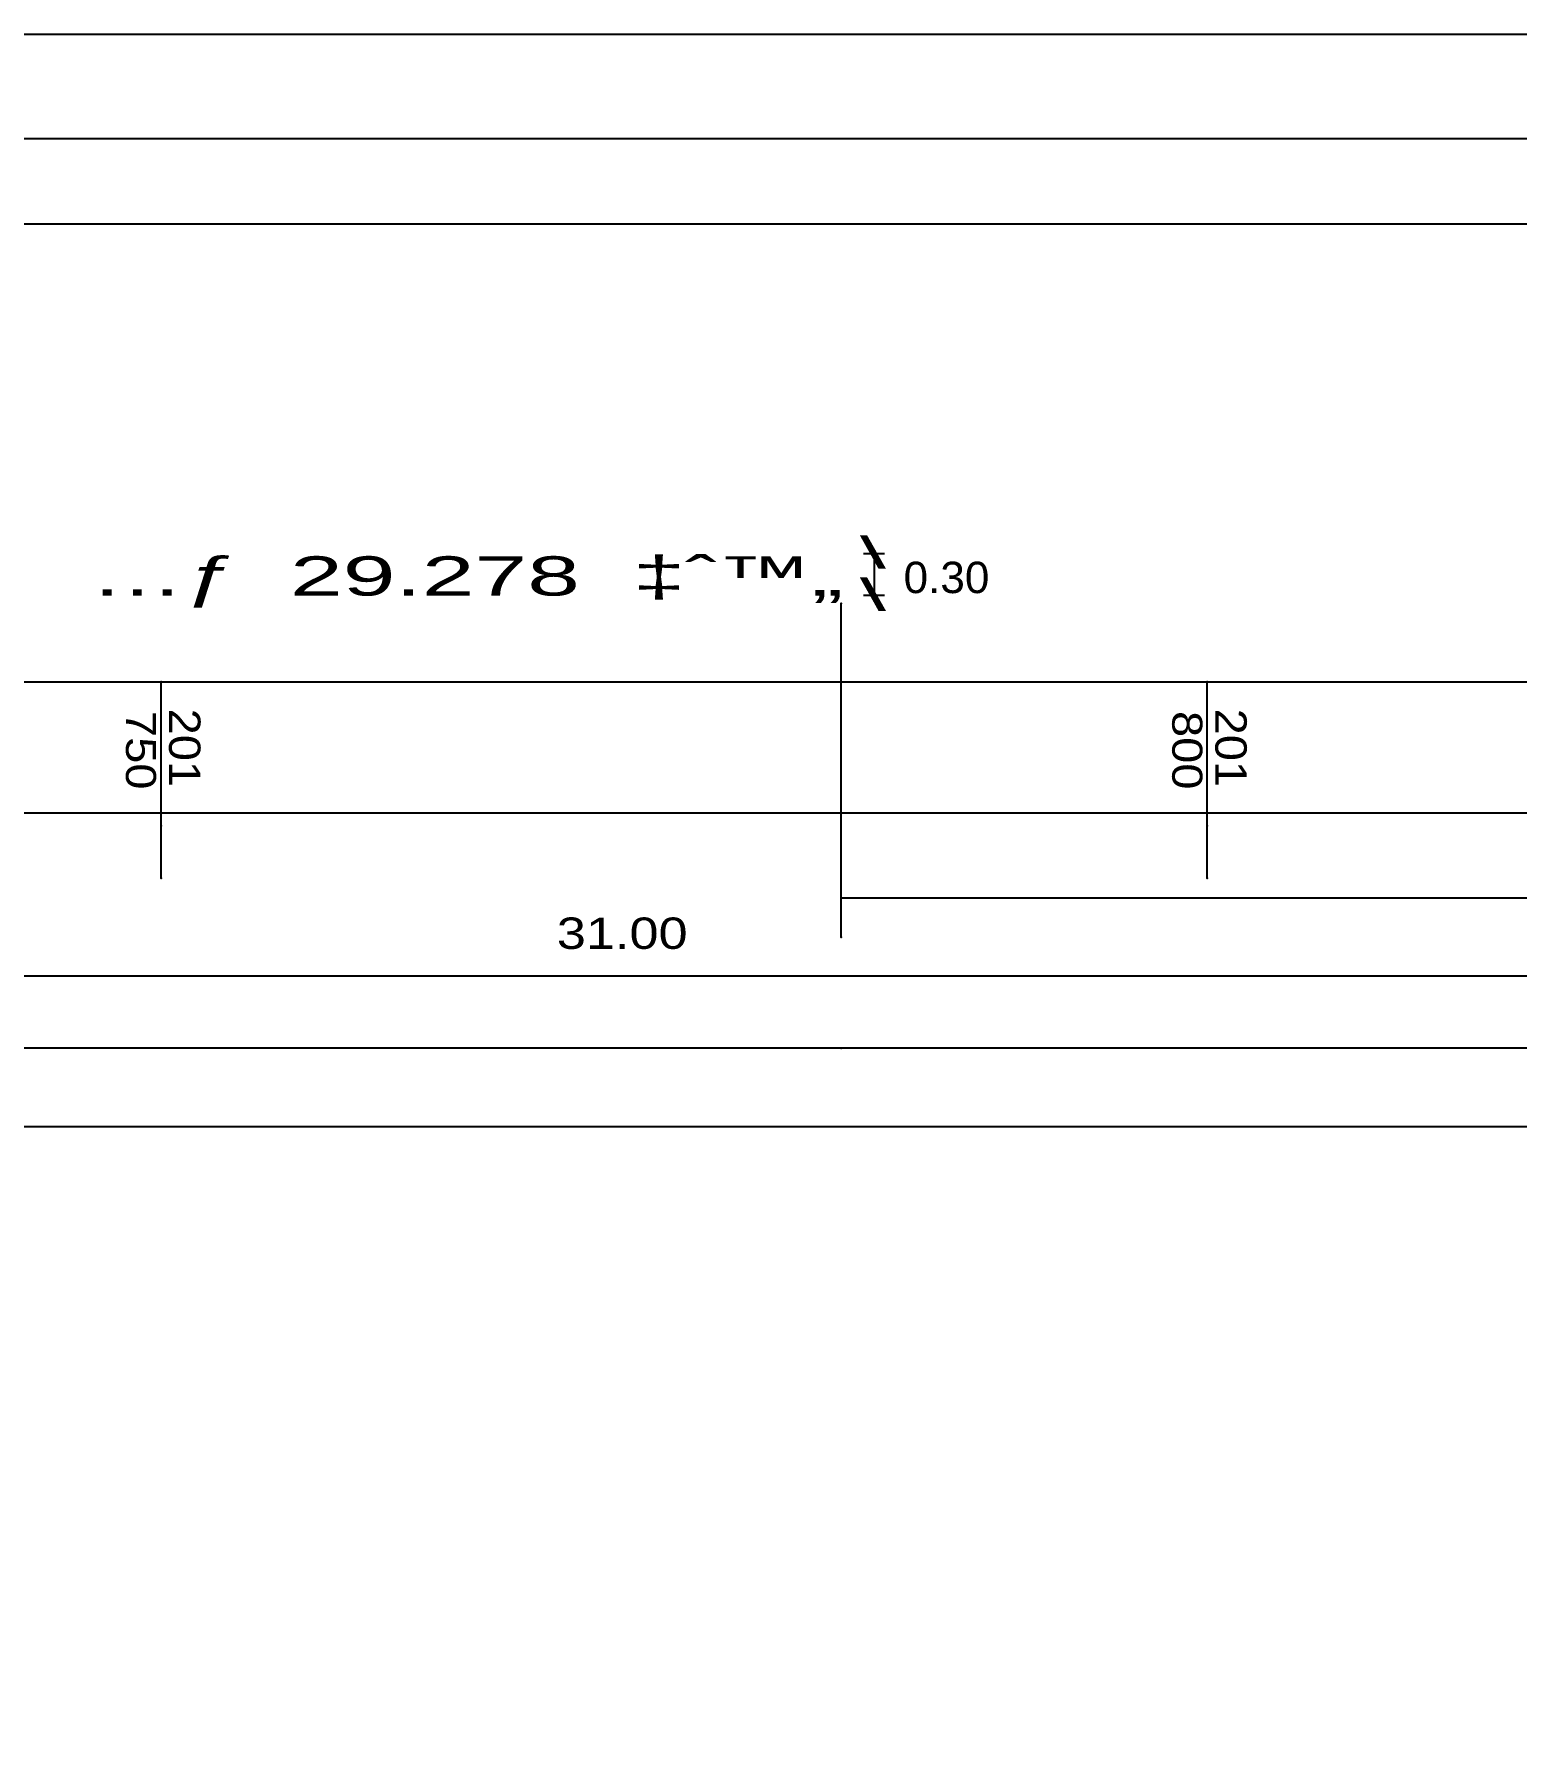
# Model space of a CAD drawing. Header units: feet. Extents: x 201443 to 201886, y 744072 to 744469.
# Drawn here: x 201743.9 to 201814.8, y 744355.2 to 744437.2 of the extents above; entities that cross this region are included whole.
import ezdxf
from ezdxf.enums import TextEntityAlignment as Align

# ---------------------------------------------------------------- set-up
doc = ezdxf.new("R2010")
doc.units = ezdxf.units.FT
doc.header["$LTSCALE"] = 6.25
doc.header["$MEASUREMENT"] = 0
doc.layers.get('0').update_dxf_attribs({"linetype": 'CONTINUOUS'})
doc.styles.get("Standard").update_dxf_attribs({"font": 'HEB.SHX'})

msp = doc.modelspace()

# ---------------------------------------------------------------- linework, layer by layer
for points in [[(201454.375, 744437.188), (201885.625, 744437.188)], [(201885.625, 744432.188), (201876.25, 744432.188), (201870, 744432.188), (201470, 744432.188)], [(201454.375, 744071.875), (201885.625, 744071.875), (201885.625, 744428.125), (201454.375, 744428.125), (201454.375, 744071.875)], [(201783.576, 744412.381), (201784.576, 744412.381)], [(201784.076, 744412.381), (201784.076, 744410.381)], [(201782.5, 744394.062), (201782.5, 744410)], [(201784.576, 744410.381), (201783.576, 744410.381)], [(201463.75, 744406.25), (201876.25, 744406.25), (201876.25, 744093.75), (201463.75, 744093.75), (201463.75, 744406.25)], [(201463.75, 744399.077), (201463.75, 744406.25), (201876.25, 744406.25), (201876.25, 744093.75), (201463.75, 744093.75), (201463.75, 744377.822)], [(201750, 744396.88), (201750, 744399.375), (201750, 744406.25)], [(201750, 744396.875), (201750, 744406.25)], [(201800, 744396.88), (201800, 744399.375), (201800, 744406.25)], [(201800, 744396.875), (201800, 744406.25)], [(201470, 744400), (201870, 744400), (201870, 744100), (201470, 744100), (201470, 744400), (201463.75, 744400)], [(201470, 744400), (201870, 744400), (201870, 744100), (201870, 744093.75)], [(201782.5, 744395.938), (201870.625, 744395.938)], [(201870.625, 744392.188), (201675.625, 744392.188)], [(201870, 744388.75), (201782.5, 744388.75), (201676.25, 744388.75), (201623.125, 744388.75)], [(201870, 744385), (201581.25, 744385)]]:
    msp.add_lwpolyline(points)
for p in [(201784.076, 744412.381), (201784.343, 744412.066), (201782.5, 744410), (201784.076, 744410.381), (201784.343, 744410.066), (201750, 744406.25), (201750, 744406.25), (201800, 744406.25), (201800, 744406.25), (201750, 744399.375), (201800, 744399.375), (201750, 744396.88), (201750, 744396.875), (201800, 744396.88), (201800, 744396.875), (201782.5, 744395.938), (201782.5, 744394.062), (201782.5, 744388.75)]:
    msp.add_point(p)

# ---------------------------------------------------------------- texts
for s, height, width, p, p2 in [('\\', 1.5, 1.666667, (201783.393, 744411.679), (201784.643, 744411.679)), ('…ƒ  29.278  ‡ˆ™„', 1.875, 1.235957, (201746.6, 744410.375), (201782.6, 744410.375)), ('\\', 1.5, 1.666667, (201783.393, 744409.665), (201784.643, 744409.665)), ('0.30', 1.5, 1.093358, (201785.485, 744410.494), (201789.585, 744410.494)), ('31.00', 1.5, 1.315789, (201768.914, 744393.497), (201775.164, 744393.497))]:
    msp.add_text(s, height=height, dxfattribs=dict(width=width)).set_placement(p, p2, align=Align.FIT)
for s, height, width, p, p2 in [('750', 1.4375, 1.118012, (201748.323, 744404.863), (201748.323, 744401.113)), ('201', 1.5, 1.25, (201750.382, 744404.977), (201750.382, 744401.227)), ('800', 1.4375, 1.304348, (201798.323, 744404.863), (201798.323, 744401.113)), ('201', 1.5, 1.25, (201800.382, 744404.977), (201800.382, 744401.227))]:
    msp.add_text(s, height=height, rotation=270, dxfattribs=dict(width=width)).set_placement(p, p2, align=Align.FIT)

doc.saveas('drawing.dxf')
